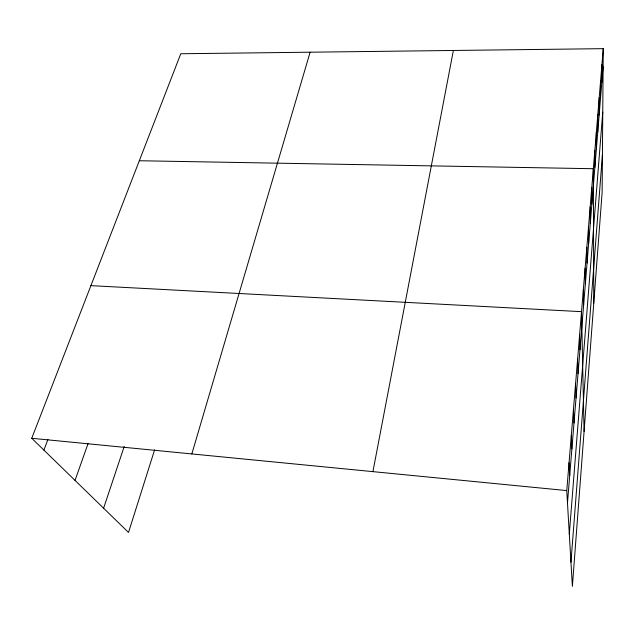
<?xml version="1.0" encoding="UTF-8"?>
<svg xmlns="http://www.w3.org/2000/svg" width="635" height="635" viewBox="0 0 635 635"><rect width="100%" height="100%" fill="white"/><g stroke="black" fill="none" stroke-linecap="round" stroke-linejoin="round"><path stroke-width="0.95" d="M596.328 149.416L596.336 132.334M597.749 132.024L597.789 114.8M599.138 115.038L599.202 97.679M600.496 98.441L600.583 80.962M601.821 82.217L601.932 64.627M603.25 48.665L602.131 192.413L572.381 586.335L566.753 490.585L603.25 48.665L180.777 53.761L31.75 438.285L128.516 532.447L154.607 449.874M570.96 562.165L602.424 154.813M569.301 534.011L602.758 112.157M567.476 502.88L603.115 66.365M372.92 471.638L453.374 50.475M191.833 453.938L310.118 52.205M103.608 508.206L124.238 446.405M75.017 480.385L88.059 443.611M43.894 450.104L47.942 439.396M139.311 160.742L593.336 168.719L593.765 303.197M90.908 285.639L581.525 311.674L584.081 431.379M31.75 438.285L566.753 490.585M569.055 462.677L569.714 475.464M571.294 435.61L571.881 448.858M573.461 409.345L573.992 423.029M575.564 383.858L576.04 397.939M577.612 359.1L578.033 373.547M579.596 335.05L579.969 349.845M583.351 289.608L583.628 305.006M585.121 268.121L585.359 283.789M586.851 247.198L587.05 263.12M588.534 226.822L588.693 242.975M590.177 206.962L590.296 223.329M591.772 187.603L591.86 204.168M594.852 150.304L594.876 167.227"/></g></svg>
